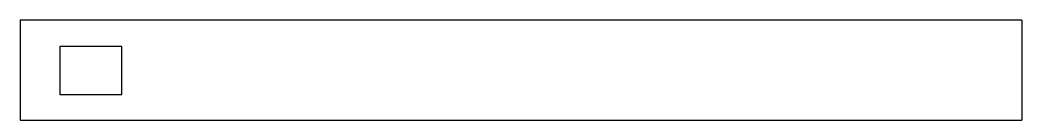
# Model space of a CAD drawing. Header units: millimetres. Extents: x -23 to 227, y -15 to 10.
import ezdxf

# ---------------------------------------------------------------- set-up
doc = ezdxf.new("R2010")
doc.units = ezdxf.units.MM

msp = doc.modelspace()

# ---------------------------------------------------------------- linework, layer by layer
at = {"color": 7, "linetype": 'Continuous', "lineweight": 25}
for p, q in [((227, 9.6), (-23, 9.6)), ((-23, 9.6), (-23, -15.4)), ((227, 9.6), (227, -15.4)), ((-13.09, 3), (-13.09, -9)), ((2.41, 3), (-13.09, 3)), ((2.41, -9), (2.41, 3)), ((-13.09, -9), (2.41, -9)), ((-23, -15.4), (227, -15.4))]:
    msp.add_line(p, q, dxfattribs=at)

doc.saveas('drawing.dxf')
